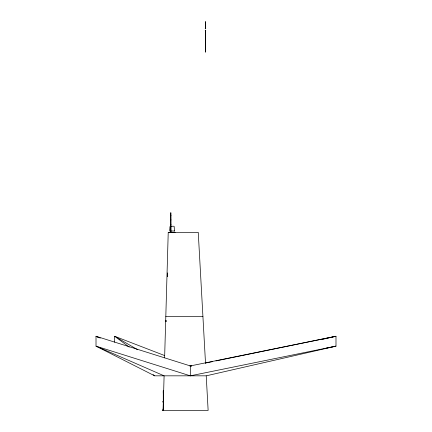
<?xml version="1.0" encoding="UTF-8"?>
<svg xmlns="http://www.w3.org/2000/svg" width="432" height="432" viewBox="0 0 432 432"><rect width="100%" height="100%" fill="white"/><g stroke="black" fill="none" stroke-linecap="round" stroke-linejoin="round"><path stroke-width="0.65" d="M165.98 321.748L166.001 320.463M167.351 276.534L167.4 273.553M165.996 321.716L166.034 320.436M167.314 276.129L167.405 272.873M163.112 410.4L164.106 375.829L96.012 346.145L96.012 336.253L190.318 365.936L191.651 365.936M164.619 357.853L168.232 232.324L198.245 232.324L205.519 363.28M205.34 28.771L205.486 21.6L205.632 28.771M174.523 226.822L174.182 227.075L174.523 231.012M163.663 409.676L162.281 409.946L162.281 410.4L208.138 410.4L206.221 375.829L335.988 346.145L335.988 336.253L190.318 365.936L190.318 375.829L335.988 346.145L326.095 348.181M322.234 339.39L335.988 336.253L215.946 360.92M205.394 363.091L212.647 361.6M205.34 23.085L205.632 23.085M205.195 28.771L205.767 28.771M205.195 30.753L205.767 30.753M170.797 212.733L170.91 232.324M170.667 215.347L171.04 215.347M170.667 219.915L171.04 219.915M170.667 224.489L171.04 224.489M170.262 226.26L173.993 226.26M174.685 231.012L169.727 231.012L169.727 229.208L170.068 228.949L169.727 228.166L170.068 227.075L169.727 226.822M168.934 232.448L175.165 232.448M165.807 316.543L202.927 316.559M189.691 365.942L191.689 365.942M190.318 375.829L96.012 346.145L154.694 375.829L206.221 375.829M163.269 390.868L163.269 392.153M163.269 391.009L163.663 391.009M163.269 391.997L163.469 401.031M163.269 401.031L163.663 401.031M163.269 401.544L163.663 401.544M163.269 402.052L163.663 402.052M163.269 407.7L163.663 407.7M163.269 408.04L163.269 409.325M164.646 355.558L114.599 336.253L114.599 342.193M100.327 338.126L96.012 336.253L97.81 337.165M137.662 349.747L114.599 336.253L129.227 347.085M153.068 374.625L154.694 375.829M205.632 30.753L205.632 52.121L205.351 52.121L205.34 30.753M170.851 212.733L170.851 232.324M163.469 402.376L163.469 407.824M163.366 391.997L163.366 401.031M163.366 402.613L163.366 407.7M163.269 390.614L163.269 409.676M163.188 401.587L163.188 401.895M162.848 401.377L162.848 402.111"/></g></svg>
